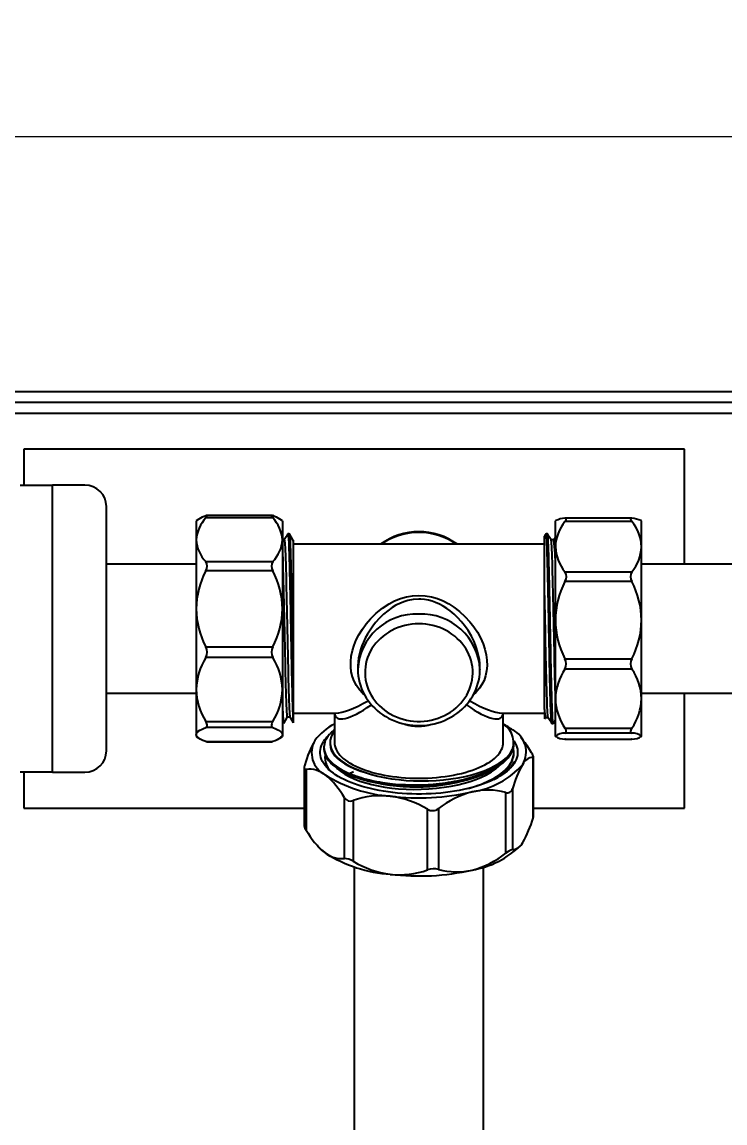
# Model space of a CAD drawing. Header units: millimetres. Extents: x 75 to 2075, y 25 to 1460.
# Drawn here: x 643 to 782.8, y 1035.1 to 1254.1 of the extents above; entities that cross this region are included whole.
import ezdxf

# ---------------------------------------------------------------- set-up
doc = ezdxf.new("R2010")
doc.units = ezdxf.units.MM
doc.header["$LTSCALE"] = 5
doc.styles.add('SLDTEXTSTYLE0', font='TXT', dxfattribs={"width": 0.75})
doc.dimstyles.new('SLDDIMSTYLE1', dxfattribs={"dimtxt": 17.5, "dimasz": 16.51, "dimexe": 0, "dimexo": 0.0625, "dimgap": 4.375, "dimtad": 1, "dimlfac": 0.7, "dimrnd": 1e-09, "dimzin": 12, "dimdsep": 46, "dimtxsty": 'SLDTEXTSTYLE0', "dimsah": 1, "dimcen": 0.09, "dimadec": 0, "dimazin": 3, "dimtfac": 1, "dimtofl": 0, "dimtmove": 0, "dimatfit": 3, "dimfxl": 1, "dimfrac": 2, "dimtolj": 1, "dimtzin": 12, "dimarcsym": 0})

# ---------------------------------------------------------------- blocks, each defined once
blk = doc.blocks.new('_D_5')
at = {"color": 7, "linetype": 'Continuous', "lineweight": 0}
for p, q in [((240.49, 1182.43), (240.49, 1236.29)), ((939.06, 1182.43), (939.06, 1236.29)), ((939.06, 1231.29), (240.49, 1231.29))]:
    blk.add_line(p, q, dxfattribs=at)
at = {"color": 7, "linetype": 'Continuous', "lineweight": 18}
for points in [[(240.49, 1231.29), (257, 1228.75), (257, 1233.83)], [(939.06, 1231.29), (922.55, 1233.83), (922.55, 1228.75)]]:
    blk.add_solid(points, dxfattribs=at)
at = {"color": 7, "linetype": 'Continuous', "lineweight": 18, "insert": (571.4, 1253.85), "char_height": 17.5, "attachment_point": 1, "style": 'SLDTEXTSTYLE0'}
blk.add_mtext('489', dxfattribs=at)

msp = doc.modelspace()

# ---------------------------------------------------------------- linework, layer by layer
at = {"color": 7, "linetype": 'Continuous', "lineweight": 25}
for p, q in [((935.907, 1180.579), (417.632, 1180.579)), ((935.907, 1178.436), (417.632, 1178.436)), ((417.632, 1176.293), (934.775, 1176.293)), ((643.346, 1169.15), (643.346, 1162.007)), ((774.775, 1169.15), (643.346, 1169.15)), ((774.775, 1146.293), (774.775, 1169.15)), ((642.632, 1162.007), (649.06, 1162.007)), ((649.06, 1104.865), (649.06, 1162.007)), ((655.489, 1162.007), (649.06, 1162.007)), ((659.775, 1109.15), (659.775, 1157.722)), ((678.175, 1155.245), (677.632, 1154.865)), ((677.632, 1154.865), (677.632, 1151.117)), ((692.862, 1155.463), (679.545, 1155.463)), ((692.67, 1155.963), (679.736, 1155.963)), ((694.775, 1154.865), (694.237, 1155.241)), ((694.775, 1154.865), (694.775, 1151.117)), ((749.157, 1154.932), (749.06, 1154.865)), ((749.06, 1149.734), (749.06, 1154.865)), ((764.291, 1154.728), (750.973, 1154.728)), ((764.196, 1155.412), (751.064, 1155.412)), ((766.203, 1154.865), (766.107, 1154.932)), ((766.203, 1149.734), (766.203, 1154.865)), ((696.149, 1152.322), (695.866, 1152.322)), ((747.2, 1152.312), (746.916, 1151.82)), ((747.495, 1152.322), (747.212, 1152.322)), ((677.632, 1151.117), (677.632, 1137.377)), ((694.775, 1151.117), (694.775, 1137.377)), ((695.156, 1151.095), (694.775, 1151.095)), ((696.918, 1151.095), (696.864, 1151.095)), ((696.918, 1150.857), (696.918, 1151.094)), ((696.918, 1150.857), (696.918, 1123.546)), ((746.918, 1150.222), (696.918, 1150.222)), ((746.918, 1140.765), (746.918, 1151.823)), ((748.77, 1151.095), (748.21, 1151.095)), ((749.06, 1151.607), (748.758, 1151.084)), ((749.06, 1135.122), (749.06, 1149.734)), ((766.203, 1135.122), (766.203, 1149.734)), ((677.632, 1146.293), (659.775, 1146.293)), ((679.545, 1146.77), (692.862, 1146.77)), ((857.632, 1146.293), (766.203, 1146.293)), ((692.862, 1144.939), (679.545, 1144.939)), ((750.973, 1144.739), (764.291, 1144.739)), ((764.291, 1142.791), (750.973, 1142.791)), ((746.918, 1117.37), (746.918, 1140.765)), ((677.632, 1137.377), (677.632, 1121.329)), ((694.775, 1137.377), (694.775, 1121.329)), ((749.06, 1119.523), (749.06, 1135.122)), ((766.203, 1119.523), (766.203, 1135.122)), ((679.545, 1129.816), (692.862, 1129.816)), ((692.862, 1127.676), (679.545, 1127.676)), ((709.775, 1125.757), (709.775, 1125.303)), ((734.059, 1125.755), (734.057, 1125.801)), ((734.06, 1125.303), (734.06, 1125.755)), ((750.973, 1127.453), (764.291, 1127.453)), ((696.918, 1123.546), (696.918, 1115.065)), ((734.06, 1125.303), (734.06, 1125.257)), ((764.291, 1125.373), (750.973, 1125.373)), ((677.632, 1121.329), (677.632, 1112.373)), ((694.775, 1121.329), (694.775, 1112.373)), ((659.775, 1120.579), (677.632, 1120.579)), ((749.06, 1112.074), (749.06, 1119.523)), ((766.203, 1120.579), (857.632, 1120.579)), ((766.203, 1112.074), (766.203, 1119.523)), ((774.775, 1097.722), (774.775, 1120.579)), ((746.918, 1117.37), (746.918, 1115.503)), ((679.545, 1114.982), (692.862, 1114.982)), ((695.765, 1115.893), (696.332, 1115.893)), ((696.918, 1116.65), (705.402, 1116.65)), ((696.918, 1115.065), (696.918, 1114.696)), ((705.132, 1116.65), (705.132, 1110.768)), ((738.433, 1116.65), (746.918, 1116.65)), ((738.703, 1110.768), (738.703, 1116.65)), ((746.919, 1115.504), (747.082, 1115.788)), ((747.069, 1115.777), (747.636, 1115.777)), ((692.862, 1113.788), (679.545, 1113.788)), ((694.775, 1114.55), (695.015, 1114.55)), ((748.345, 1114.55), (748.629, 1114.55)), ((750.973, 1113.672), (764.291, 1113.672)), ((764.291, 1112.679), (750.973, 1112.679)), ((677.632, 1112.373), (677.632, 1112.007)), ((677.632, 1112.007), (678.175, 1111.627)), ((679.545, 1110.958), (692.862, 1110.958)), ((679.736, 1110.909), (692.67, 1110.909)), ((694.237, 1111.631), (694.775, 1112.007)), ((694.775, 1112.373), (694.775, 1112.007)), ((701.616, 1111.711), (701.255, 1111.22)), ((701.657, 1111.767), (701.612, 1111.713)), ((704.259, 1110.768), (704.259, 1110.465)), ((740.804, 1110.594), (740.804, 1110.768)), ((742.541, 1111.324), (742.179, 1111.767)), ((749.06, 1112.007), (749.06, 1112.074)), ((749.06, 1112.007), (749.157, 1111.939)), ((750.973, 1111.469), (764.291, 1111.469)), ((751.064, 1111.466), (750.973, 1111.469)), ((751.064, 1111.46), (764.196, 1111.46)), ((764.291, 1111.469), (764.196, 1111.463)), ((766.107, 1111.94), (766.203, 1112.007)), ((766.203, 1112.007), (766.203, 1112.074)), ((703.031, 1109.822), (703.031, 1109.566)), ((740.804, 1108.537), (740.804, 1108.794)), ((744.619, 1095.749), (744.619, 1107.824)), ((744.721, 1096.287), (744.721, 1107.926)), ((649.06, 1104.865), (642.632, 1104.865)), ((643.346, 1104.865), (643.346, 1097.722)), ((649.06, 1104.865), (655.489, 1104.865)), ((699.114, 1105.821), (699.114, 1094.182)), ((699.488, 1105.442), (699.488, 1093.367)), ((707.095, 1087.727), (707.095, 1099.802)), ((739.199, 1088.765), (739.199, 1100.84)), ((740.542, 1101.568), (740.542, 1089.493)), ((643.346, 1097.722), (699.114, 1097.722)), ((708.822, 1099.236), (708.822, 1087.161)), ((723.657, 1085.442), (723.657, 1097.517)), ((725.827, 1097.631), (725.827, 1085.556)), ((744.721, 1097.722), (774.775, 1097.722)), ((701.299, 1090.777), (701.657, 1090.339)), ((742.179, 1090.339), (742.223, 1090.393)), ((709.06, 1086.051), (709.06, 1017.741)), ((734.775, 1017.741), (734.775, 1086.051))]:
    msp.add_line(p, q, dxfattribs=at)
at = {"color": 7, "linetype": 'Continuous', "lineweight": 25, "flags": 128}
for points in [[(679.545, 1155.463), (679.671, 1155.62), (679.762, 1155.753), (679.81, 1155.858), (679.813, 1155.928), (679.773, 1155.959), (679.696, 1155.958), (679.545, 1155.914)], [(692.862, 1155.914), (692.736, 1155.953), (692.645, 1155.961), (692.596, 1155.933), (692.594, 1155.867), (692.633, 1155.774), (692.71, 1155.654), (692.862, 1155.463)], [(750.973, 1154.728), (751.099, 1154.911), (751.19, 1155.074), (751.239, 1155.211), (751.242, 1155.314), (751.202, 1155.377), (751.125, 1155.408), (750.973, 1155.403)], [(764.291, 1155.403), (764.164, 1155.411), (764.073, 1155.386), (764.025, 1155.323), (764.022, 1155.224), (764.062, 1155.1), (764.139, 1154.952), (764.291, 1154.728)], [(695.854, 1152.312), (695.499, 1151.698), (695.151, 1151.095)], [(695.866, 1152.317), (695.873, 1152.318), (695.891, 1152.276), (695.91, 1152.182), (695.939, 1151.945), (695.967, 1151.595), (695.996, 1151.134), (696.025, 1150.575), (696.053, 1149.911), (696.08, 1149.145), (696.103, 1148.442), (696.125, 1147.678), (696.145, 1146.957), (696.148, 1146.859), (696.15, 1146.761), (696.153, 1146.662), (696.155, 1146.562), (696.158, 1146.462), (696.16, 1146.36), (696.165, 1146.197), (696.171, 1145.961), (696.177, 1145.7), (696.185, 1145.38), (696.195, 1145.001), (696.206, 1144.558), (696.218, 1144.049), (696.231, 1143.47), (696.246, 1142.817), (696.262, 1142.112), (696.277, 1141.443), (696.29, 1140.815), (696.302, 1140.23), (696.313, 1139.692), (696.323, 1139.204), (696.332, 1138.766), (696.355, 1137.596), (696.377, 1136.41), (696.382, 1136.142), (696.387, 1135.873), (696.392, 1135.604), (696.397, 1135.335), (696.402, 1135.065), (696.407, 1134.794), (696.412, 1134.524), (696.42, 1134.102), (696.43, 1133.557), (696.443, 1132.888), (696.457, 1132.147), (696.474, 1131.298), (696.492, 1130.346), (696.5, 1129.962), (696.506, 1129.641), (696.513, 1129.321), (696.519, 1129.002), (696.526, 1128.684), (696.545, 1127.748), (696.564, 1126.827), (696.583, 1125.923), (696.611, 1124.622), (696.638, 1123.366), (696.665, 1122.162), (696.688, 1121.193), (696.711, 1120.29), (696.731, 1119.552), (696.733, 1119.459), (696.736, 1119.367), (696.738, 1119.276), (696.741, 1119.186), (696.744, 1119.097), (696.746, 1119.009), (696.753, 1118.794), (696.763, 1118.486), (696.775, 1118.093), (696.782, 1117.903), (696.789, 1117.7), (696.796, 1117.488), (696.805, 1117.267), (696.813, 1117.04), (696.823, 1116.807), (696.833, 1116.572), (696.858, 1116.035), (696.88, 1115.617), (696.9, 1115.3), (696.918, 1115.065)], [(696.149, 1152.321), (696.153, 1152.321), (696.16, 1152.313), (696.169, 1152.294), (696.178, 1152.262), (696.188, 1152.211), (696.2, 1152.137), (696.208, 1152.074), (696.227, 1151.892), (696.246, 1151.662), (696.268, 1151.341), (696.289, 1150.959), (696.311, 1150.517), (696.321, 1150.273), (696.327, 1150.147), (696.329, 1150.082), (696.33, 1150.074), (696.33, 1150.069), (696.33, 1150.069), (696.331, 1150.053), (696.335, 1149.941), (696.341, 1149.772), (696.349, 1149.578), (696.357, 1149.334), (696.367, 1149.036), (696.379, 1148.678), (696.391, 1148.254), (696.403, 1147.854), (696.411, 1147.58), (696.433, 1146.781), (696.457, 1145.853), (696.464, 1145.588), (696.471, 1145.313), (696.474, 1145.169), (696.477, 1145.066), (696.48, 1144.931), (696.484, 1144.763), (696.494, 1144.347), (696.507, 1143.8), (696.523, 1143.114), (696.542, 1142.281), (696.553, 1141.768), (696.562, 1141.358), (696.57, 1140.959), (696.579, 1140.57), (696.587, 1140.194), (696.603, 1139.385), (696.618, 1138.646), (696.633, 1137.877), (696.649, 1137.035), (696.665, 1136.185), (696.678, 1135.473), (696.691, 1134.758), (696.7, 1134.271), (696.711, 1133.718), (696.724, 1133.032), (696.739, 1132.214), (696.753, 1131.515), (696.768, 1130.735), (696.787, 1129.789), (696.804, 1128.913), (696.821, 1128.109), (696.836, 1127.374), (696.849, 1126.708), (696.862, 1126.11), (696.877, 1125.415), (696.889, 1124.832), (696.9, 1124.357), (696.906, 1124.07), (696.911, 1123.84), (696.915, 1123.665), (696.918, 1123.546)], [(696.87, 1151.084), (696.516, 1151.698), (696.161, 1152.312)], [(748.345, 1114.551), (748.34, 1114.552), (748.317, 1114.609), (748.295, 1114.743), (748.291, 1114.778), (748.286, 1114.816), (748.282, 1114.857), (748.277, 1114.901), (748.273, 1114.949), (748.269, 1114.998), (748.265, 1115.051), (748.26, 1115.107), (748.253, 1115.198), (748.244, 1115.338), (748.231, 1115.538), (748.215, 1115.814), (748.197, 1116.184), (748.175, 1116.667), (748.153, 1117.195), (748.135, 1117.7), (748.126, 1117.965), (748.117, 1118.213), (748.11, 1118.442), (748.103, 1118.649), (748.098, 1118.833), (748.093, 1118.992), (748.089, 1119.124), (748.08, 1119.436), (748.071, 1119.77), (748.061, 1120.128), (748.051, 1120.511), (748.041, 1120.918), (748.03, 1121.352), (748.019, 1121.813), (748.008, 1122.302), (747.994, 1122.932), (747.978, 1123.623), (747.962, 1124.378), (747.944, 1125.199), (747.925, 1126.087), (747.897, 1127.469), (747.868, 1128.887), (747.839, 1130.332), (747.81, 1131.774), (747.782, 1133.232), (747.755, 1134.698), (747.732, 1135.901), (747.71, 1137.094), (747.69, 1138.131), (747.688, 1138.266), (747.685, 1138.4), (747.682, 1138.534), (747.68, 1138.668), (747.677, 1138.802), (747.675, 1138.936), (747.67, 1139.149), (747.664, 1139.45), (747.658, 1139.778), (747.65, 1140.168), (747.64, 1140.618), (747.629, 1141.127), (747.617, 1141.692), (747.604, 1142.308), (747.589, 1142.973), (747.573, 1143.657), (747.558, 1144.276), (747.545, 1144.832), (747.533, 1145.328), (747.522, 1145.768), (747.512, 1146.154), (747.503, 1146.489), (747.48, 1147.335), (747.458, 1148.124), (747.453, 1148.293), (747.448, 1148.459), (747.443, 1148.622), (747.438, 1148.781), (747.433, 1148.938), (747.428, 1149.091), (747.423, 1149.241), (747.415, 1149.468), (747.405, 1149.75), (747.392, 1150.077), (747.378, 1150.415), (747.361, 1150.77), (747.343, 1151.129), (747.335, 1151.262), (747.329, 1151.368), (747.322, 1151.468), (747.316, 1151.562), (747.31, 1151.652), (747.29, 1151.885), (747.271, 1152.069), (747.252, 1152.203), (747.224, 1152.31), (747.212, 1152.308)], [(748.629, 1114.552), (748.616, 1114.563), (748.598, 1114.623), (748.585, 1114.7), (748.571, 1114.812), (748.569, 1114.829), (748.568, 1114.841), (748.566, 1114.853), (748.565, 1114.867), (748.563, 1114.881), (748.562, 1114.897), (748.549, 1115.034), (748.534, 1115.238), (748.518, 1115.464), (748.501, 1115.759), (748.482, 1116.136), (748.46, 1116.612), (748.437, 1117.2), (748.415, 1117.789), (748.395, 1118.382), (748.379, 1118.888), (748.365, 1119.393), (748.351, 1119.891), (748.338, 1120.379), (748.332, 1120.58), (748.327, 1120.778), (748.323, 1120.973), (748.315, 1121.29), (748.305, 1121.706), (748.296, 1122.099), (748.287, 1122.469), (748.279, 1122.813), (748.265, 1123.444), (748.255, 1123.942), (748.247, 1124.299), (748.243, 1124.505), (748.238, 1124.715), (748.229, 1125.139), (748.219, 1125.623), (748.207, 1126.171), (748.194, 1126.784), (748.18, 1127.464), (748.165, 1128.211), (748.147, 1129.108), (748.128, 1130.015), (748.113, 1130.81), (748.099, 1131.489), (748.088, 1132.048), (748.08, 1132.487), (748.072, 1132.906), (748.056, 1133.769), (748.04, 1134.632), (748.024, 1135.492), (748.008, 1136.348), (747.989, 1137.365), (747.97, 1138.317), (747.95, 1139.348), (747.927, 1140.45), (747.913, 1141.108), (747.895, 1141.955), (747.877, 1142.772), (747.86, 1143.521), (747.844, 1144.204), (747.829, 1144.824), (747.815, 1145.383), (747.794, 1146.226), (747.776, 1146.909), (747.761, 1147.449), (747.749, 1147.858), (747.744, 1148.048), (747.734, 1148.383), (747.723, 1148.714), (747.713, 1149.039), (747.702, 1149.358), (747.691, 1149.669), (747.679, 1149.971), (747.651, 1150.63), (747.621, 1151.211), (747.59, 1151.692), (747.579, 1151.831), (747.564, 1151.99), (747.55, 1152.107), (747.538, 1152.191), (747.527, 1152.248), (747.515, 1152.292), (747.506, 1152.314), (747.499, 1152.321), (747.495, 1152.322), (747.495, 1152.322)], [(748.216, 1151.084), (747.862, 1151.698), (747.507, 1152.312)], [(695.156, 1151.093), (695.187, 1151.034), (695.219, 1150.84), (695.249, 1150.534), (695.28, 1150.111), (695.31, 1149.575), (695.34, 1148.935), (695.369, 1148.199), (695.398, 1147.324), (695.428, 1146.346), (695.459, 1145.259), (695.491, 1144.073), (695.523, 1142.8), (695.556, 1141.452), (695.586, 1140.128), (695.616, 1138.767), (695.645, 1137.382), (695.673, 1135.988), (695.701, 1134.583), (695.731, 1133.066), (695.763, 1131.536), (695.795, 1130.01), (695.828, 1128.506), (695.86, 1127.042), (695.892, 1125.633), (695.921, 1124.369), (695.949, 1123.178), (695.977, 1122.064), (696.006, 1121.011), (696.035, 1120.029), (696.067, 1119.074), (696.1, 1118.227), (696.132, 1117.497), (696.165, 1116.892), (696.196, 1116.417), (696.226, 1116.08), (696.255, 1115.869), (696.284, 1115.78), (696.294, 1115.791)], [(696.87, 1151.068), (696.888, 1151.034), (696.918, 1150.857)], [(749.06, 1120.748), (749.042, 1121.39), (749.012, 1122.532), (748.983, 1123.749), (748.952, 1125.054), (748.922, 1126.354), (748.892, 1127.71), (748.861, 1129.109), (748.831, 1130.536), (748.801, 1131.978), (748.769, 1133.506), (748.739, 1135.016), (748.71, 1136.499), (748.68, 1137.975), (748.648, 1139.435), (748.616, 1140.86), (748.586, 1142.157), (748.555, 1143.395), (748.525, 1144.562), (748.495, 1145.646), (748.466, 1146.639), (748.437, 1147.586), (748.407, 1148.434), (748.376, 1149.182), (748.344, 1149.817), (748.312, 1150.331), (748.279, 1150.716), (748.249, 1150.957), (748.219, 1151.079), (748.216, 1151.079)], [(694.775, 1148.894), (694.802, 1148.199), (694.831, 1147.324), (694.861, 1146.346), (694.892, 1145.259), (694.924, 1144.073), (694.956, 1142.8), (694.989, 1141.452), (695.019, 1140.128), (695.049, 1138.767), (695.078, 1137.382), (695.106, 1135.988), (695.134, 1134.583), (695.164, 1133.066), (695.196, 1131.536), (695.228, 1130.01), (695.261, 1128.506), (695.293, 1127.042), (695.325, 1125.633), (695.354, 1124.369), (695.382, 1123.178), (695.41, 1122.064), (695.439, 1121.011), (695.468, 1120.029), (695.5, 1119.078), (695.532, 1118.234), (695.565, 1117.505), (695.597, 1116.901), (695.628, 1116.426), (695.659, 1116.082), (695.686, 1115.877), (695.715, 1115.783), (695.737, 1115.799)], [(711.055, 1120.323), (710.78, 1120.551), (710.078, 1121.3), (709.479, 1122.143), (709.047, 1122.96), (708.71, 1123.857), (708.478, 1124.822), (708.361, 1125.839), (708.362, 1126.898), (708.481, 1127.987), (708.713, 1129.081), (709.047, 1130.154), (709.478, 1131.212), (709.995, 1132.237), (710.676, 1133.356), (711.448, 1134.418), (712.298, 1135.413), (713.434, 1136.529), (714.673, 1137.528), (716.001, 1138.39), (717.096, 1138.956), (718.242, 1139.419), (719.43, 1139.765), (720.664, 1139.981), (721.918, 1140.055), (723.179, 1139.979), (724.426, 1139.758), (725.634, 1139.405), (726.762, 1138.946), (727.844, 1138.385), (728.872, 1137.734), (730.018, 1136.86), (731.086, 1135.882), (732.066, 1134.814), (732.852, 1133.8), (733.559, 1132.724), (734.173, 1131.601), (734.682, 1130.44), (735.048, 1129.346), (735.31, 1128.239), (735.457, 1127.142), (735.483, 1126.069), (735.391, 1125.031), (735.182, 1124.049), (734.872, 1123.154), (734.463, 1122.326), (733.969, 1121.57), (733.252, 1120.742), (732.777, 1120.325)], [(734.057, 1125.801), (734.032, 1126.518), (733.945, 1127.307), (733.802, 1128.104), (733.597, 1128.927), (733.338, 1129.745), (732.893, 1130.865), (732.359, 1131.952), (731.718, 1133.039), (730.997, 1134.071), (730.358, 1134.865), (729.673, 1135.615), (728.929, 1136.329), (728.14, 1136.988), (727.468, 1137.476), (726.766, 1137.921), (726.02, 1138.323), (725.243, 1138.668), (724.542, 1138.915), (723.822, 1139.109), (723.061, 1139.246), (722.29, 1139.315), (721.918, 1139.323), (720.805, 1139.25), (719.692, 1139.03), (718.892, 1138.781), (718.12, 1138.467), (717.356, 1138.084), (716.624, 1137.646), (715.726, 1137.011), (714.88, 1136.305), (714.067, 1135.516), (713.31, 1134.667), (712.736, 1133.935), (712.202, 1133.169), (711.702, 1132.357), (711.25, 1131.517), (710.899, 1130.768), (710.59, 1130.004), (710.321, 1129.211), (710.103, 1128.411), (709.94, 1127.62), (709.831, 1126.833), (709.779, 1126.033), (709.782, 1125.757)], [(747.636, 1115.797), (747.623, 1115.791), (747.589, 1115.941), (747.555, 1116.255), (747.52, 1116.735), (747.492, 1117.218), (747.464, 1117.796), (747.436, 1118.466), (747.404, 1119.342), (747.372, 1120.321), (747.341, 1121.39), (747.311, 1122.532), (747.282, 1123.749), (747.251, 1125.054), (747.221, 1126.354), (747.191, 1127.71), (747.16, 1129.109), (747.13, 1130.536), (747.1, 1131.978), (747.068, 1133.506), (747.038, 1135.016), (747.009, 1136.499), (746.979, 1137.975), (746.947, 1139.435), (746.918, 1140.765)], [(721.918, 1134.415), (721.209, 1134.394), (720.504, 1134.33), (719.806, 1134.224), (719.116, 1134.077), (718.439, 1133.889), (717.776, 1133.66), (717.132, 1133.392), (716.509, 1133.087), (715.91, 1132.744), (715.337, 1132.366), (714.792, 1131.955), (714.279, 1131.513), (713.799, 1131.04), (713.355, 1130.54), (712.948, 1130.014), (712.58, 1129.464), (712.253, 1128.895), (711.969, 1128.306), (711.728, 1127.702), (711.531, 1127.085), (711.38, 1126.457), (711.275, 1125.822), (711.216, 1125.182), (711.205, 1124.539), (711.24, 1123.898), (711.322, 1123.26), (711.45, 1122.628), (711.624, 1122.005), (711.843, 1121.394), (712.106, 1120.798), (712.412, 1120.218), (712.759, 1119.658), (713.147, 1119.121), (713.572, 1118.607), (714.035, 1118.12), (714.532, 1117.662), (715.061, 1117.235), (715.62, 1116.841), (716.206, 1116.48), (716.818, 1116.156), (717.452, 1115.869), (718.105, 1115.621), (718.776, 1115.412), (719.459, 1115.244), (720.154, 1115.118), (720.856, 1115.033), (721.563, 1114.991), (722.272, 1114.991), (722.979, 1115.033), (723.681, 1115.118), (724.376, 1115.244), (725.06, 1115.412), (725.73, 1115.621), (726.383, 1115.869), (727.017, 1116.156), (727.629, 1116.48), (728.215, 1116.841), (728.774, 1117.235), (729.303, 1117.662), (729.8, 1118.12), (730.263, 1118.607), (730.689, 1119.121), (731.076, 1119.658), (731.424, 1120.218), (731.729, 1120.798), (731.992, 1121.394), (732.211, 1122.005), (732.385, 1122.628), (732.513, 1123.26), (732.595, 1123.898), (732.63, 1124.539), (732.619, 1125.182), (732.56, 1125.822), (732.455, 1126.457), (732.304, 1127.085), (732.107, 1127.702), (731.866, 1128.306), (731.582, 1128.895), (731.255, 1129.464), (730.887, 1130.014), (730.48, 1130.54), (730.036, 1131.04), (729.556, 1131.513), (729.043, 1131.955), (728.498, 1132.366), (727.925, 1132.744), (727.326, 1133.087), (726.703, 1133.392), (726.059, 1133.66), (725.396, 1133.889), (724.719, 1134.077), (724.03, 1134.224), (723.331, 1134.33), (722.626, 1134.394), (721.918, 1134.415)], [(709.776, 1125.287), (709.794, 1124.677), (709.855, 1124.023), (709.958, 1123.374), (710.102, 1122.732), (710.287, 1122.099), (710.512, 1121.477), (710.777, 1120.867), (711.08, 1120.274), (711.421, 1119.697), (711.799, 1119.14), (712.211, 1118.604), (712.658, 1118.092), (713.136, 1117.604), (713.646, 1117.143), (714.184, 1116.71), (714.749, 1116.307), (715.339, 1115.935), (715.952, 1115.595), (716.587, 1115.289), (717.239, 1115.019), (717.908, 1114.783), (718.592, 1114.585), (719.287, 1114.424), (719.991, 1114.3), (720.702, 1114.215), (721.417, 1114.169), (722.134, 1114.161), (722.85, 1114.192), (723.564, 1114.262), (724.271, 1114.37), (724.971, 1114.517), (725.66, 1114.701), (726.336, 1114.922), (726.996, 1115.18), (727.639, 1115.473), (728.262, 1115.8), (728.863, 1116.16), (729.439, 1116.553), (729.99, 1116.976), (730.512, 1117.428), (731.003, 1117.908), (731.463, 1118.413), (731.89, 1118.942), (732.282, 1119.494), (732.637, 1120.065), (732.955, 1120.655), (733.234, 1121.261), (733.474, 1121.88), (733.674, 1122.511), (733.832, 1123.152), (733.95, 1123.8), (734.025, 1124.453), (734.059, 1125.108), (734.057, 1125.255)], [(694.775, 1118.594), (694.787, 1118.219), (694.802, 1117.779), (694.819, 1117.299), (694.836, 1116.877), (694.851, 1116.525), (694.864, 1116.223), (694.877, 1115.966), (694.896, 1115.607), (694.899, 1115.568), (694.901, 1115.53), (694.903, 1115.494), (694.905, 1115.46), (694.907, 1115.427), (694.91, 1115.395), (694.912, 1115.356), (694.917, 1115.286), (694.923, 1115.189), (694.932, 1115.07), (694.943, 1114.948), (694.955, 1114.824), (694.969, 1114.709), (694.985, 1114.616), (694.991, 1114.592), (694.995, 1114.58), (694.999, 1114.57), (695.002, 1114.562), (695.006, 1114.555), (695.01, 1114.551), (695.014, 1114.55), (695.015, 1114.55)], [(679.545, 1113.788), (679.671, 1113.859), (679.762, 1113.965), (679.81, 1114.109), (679.813, 1114.286), (679.773, 1114.478), (679.696, 1114.687), (679.545, 1114.982)], [(692.862, 1114.982), (692.736, 1114.743), (692.645, 1114.516), (692.596, 1114.307), (692.594, 1114.126), (692.633, 1113.987), (692.71, 1113.881), (692.862, 1113.788)], [(695.027, 1114.56), (695.382, 1115.174), (695.736, 1115.788)], [(696.294, 1115.778), (696.648, 1115.164), (696.917, 1114.7)], [(747.641, 1115.778), (747.996, 1115.165), (748.35, 1114.551)], [(748.641, 1114.56), (748.996, 1115.174), (749.06, 1115.286)], [(677.632, 1112.373), (677.658, 1112.535), (677.735, 1112.697), (677.865, 1112.86), (678.043, 1113.021), (678.326, 1113.217), (678.673, 1113.41), (679.083, 1113.601), (679.545, 1113.788)], [(692.862, 1113.788), (693.481, 1113.531), (693.998, 1113.266), (694.404, 1112.988), (694.667, 1112.703), (694.748, 1112.539), (694.775, 1112.373)], [(705.132, 1113.318), (705.027, 1113.236), (704.841, 1113.082), (704.681, 1112.943), (704.546, 1112.819), (704.434, 1112.71), (704.341, 1112.617), (704.267, 1112.54), (704.105, 1112.362), (703.948, 1112.174), (703.797, 1111.977), (703.655, 1111.77), (703.522, 1111.554), (703.401, 1111.328), (703.293, 1111.092), (703.201, 1110.847), (703.114, 1110.538), (703.055, 1110.207), (703.031, 1109.854), (703.05, 1109.481), (703.119, 1109.088), (703.318, 1108.497), (703.631, 1107.914), (704.056, 1107.344), (704.581, 1106.799), (705.212, 1106.269), (705.946, 1105.758), (706.623, 1105.356), (707.363, 1104.974), (708.064, 1104.654), (708.159, 1104.613), (708.254, 1104.573), (708.351, 1104.533), (708.448, 1104.493), (708.546, 1104.454), (708.645, 1104.415), (708.805, 1104.353), (709.035, 1104.266), (709.29, 1104.174), (709.603, 1104.065), (709.974, 1103.943), (710.408, 1103.807), (710.908, 1103.662), (711.478, 1103.508), (712.12, 1103.35), (712.815, 1103.195), (713.475, 1103.062), (714.096, 1102.949), (714.674, 1102.854), (715.207, 1102.775), (715.692, 1102.709), (716.126, 1102.656), (717.287, 1102.536), (718.467, 1102.447), (718.701, 1102.434), (718.935, 1102.421), (719.169, 1102.41), (719.404, 1102.4), (719.64, 1102.391), (719.875, 1102.384), (720.111, 1102.377), (720.348, 1102.372), (720.575, 1102.369), (720.927, 1102.365), (721.402, 1102.366), (721.971, 1102.372), (722.384, 1102.382), (722.796, 1102.395), (723.766, 1102.442), (724.73, 1102.51), (725.353, 1102.565), (725.972, 1102.629), (726.586, 1102.701), (727.195, 1102.783), (727.799, 1102.873), (728.395, 1102.971), (728.985, 1103.078), (729.548, 1103.189), (730.145, 1103.317), (730.772, 1103.464), (731.426, 1103.63), (732.103, 1103.818), (732.8, 1104.029), (733.789, 1104.365), (734.712, 1104.721), (735.47, 1105.051), (735.565, 1105.095), (735.659, 1105.139), (735.753, 1105.184), (735.846, 1105.229), (735.937, 1105.273), (736.028, 1105.319), (736.249, 1105.431), (736.567, 1105.6), (736.973, 1105.83), (737.171, 1105.948), (737.381, 1106.078), (737.601, 1106.221), (737.831, 1106.376), (738.069, 1106.545), (738.311, 1106.727), (738.558, 1106.924), (739.125, 1107.431), (739.571, 1107.903), (739.913, 1108.335), (740.17, 1108.721), (740.17, 1108.721)], [(705.132, 1113.073), (704.76, 1112.527), (704.469, 1111.91), (704.302, 1111.285), (704.261, 1110.659), (704.346, 1110.033), (704.556, 1109.41), (704.889, 1108.797), (705.342, 1108.2), (705.913, 1107.622), (706.601, 1107.063), (707.396, 1106.531), (708.291, 1106.031), (709.21, 1105.597), (710.209, 1105.193), (711.277, 1104.825)], [(750.973, 1112.679), (751.099, 1112.719), (751.19, 1112.793), (751.239, 1112.905), (751.242, 1113.052), (751.202, 1113.217), (751.125, 1113.404), (750.973, 1113.672)], [(764.291, 1113.672), (764.164, 1113.454), (764.073, 1113.251), (764.025, 1113.07), (764.022, 1112.919), (764.062, 1112.81), (764.139, 1112.733), (764.291, 1112.679)], [(679.545, 1110.958), (678.926, 1111.215), (678.408, 1111.48), (678.002, 1111.758), (677.739, 1112.042), (677.659, 1112.207), (677.632, 1112.373)], [(679.736, 1110.913), (679.696, 1110.913), (679.545, 1110.958)], [(692.862, 1110.958), (692.736, 1110.918), (692.67, 1110.913)], [(694.775, 1112.373), (694.749, 1112.211), (694.671, 1112.049), (694.542, 1111.886), (694.364, 1111.725), (694.08, 1111.529), (693.734, 1111.336), (693.324, 1111.145), (692.862, 1110.958)], [(740.784, 1111.13), (740.839, 1111.049), (741.075, 1110.654), (741.265, 1110.256), (741.408, 1109.854), (741.505, 1109.449), (741.554, 1109.043), (741.555, 1108.637), (741.51, 1108.23), (741.417, 1107.826), (741.277, 1107.423), (741.091, 1107.024), (740.858, 1106.63), (740.58, 1106.241), (740.257, 1105.857), (739.889, 1105.482), (739.479, 1105.114), (739.026, 1104.755), (738.532, 1104.406), (737.998, 1104.067), (737.425, 1103.74), (736.814, 1103.425), (736.168, 1103.124), (735.488, 1102.836), (734.774, 1102.562), (734.03, 1102.303), (733.257, 1102.061), (732.456, 1101.834), (731.63, 1101.624), (730.781, 1101.432), (729.91, 1101.258), (729.02, 1101.101), (728.113, 1100.964), (727.19, 1100.845), (726.256, 1100.746), (725.31, 1100.665), (724.357, 1100.605), (723.398, 1100.565), (722.435, 1100.544), (721.471, 1100.543), (720.508, 1100.562), (719.548, 1100.601), (718.594, 1100.66), (717.648, 1100.739), (716.713, 1100.837), (715.789, 1100.954), (714.881, 1101.091), (713.99, 1101.246), (713.117, 1101.419), (712.266, 1101.61), (711.438, 1101.818), (710.636, 1102.044), (709.86, 1102.285), (709.114, 1102.543), (708.399, 1102.815), (707.716, 1103.102), (707.067, 1103.403), (706.454, 1103.717), (705.878, 1104.043), (705.341, 1104.38), (704.844, 1104.729), (704.388, 1105.087), (703.974, 1105.454), (703.604, 1105.83), (703.277, 1106.212), (702.996, 1106.601), (702.76, 1106.995), (702.57, 1107.394), (702.427, 1107.796), (702.331, 1108.201), (702.282, 1108.607), (702.28, 1109.013), (702.325, 1109.42), (702.418, 1109.824), (702.558, 1110.227), (702.744, 1110.625), (702.977, 1111.02)], [(703.032, 1109.566), (703.037, 1109.372), (703.065, 1109.111), (703.126, 1108.801), (703.203, 1108.537), (703.315, 1108.247), (703.469, 1107.931), (703.674, 1107.592), (703.939, 1107.229), (704.268, 1106.852), (704.553, 1106.568), (704.835, 1106.315), (705.234, 1105.995), (705.588, 1105.738), (705.88, 1105.543), (706.028, 1105.449), (706.236, 1105.321), (706.451, 1105.196), (706.672, 1105.072), (706.899, 1104.95), (707.437, 1104.681), (708.005, 1104.422), (708.544, 1104.198), (709.109, 1103.982), (709.762, 1103.755), (710.287, 1103.587), (710.862, 1103.418), (711.604, 1103.219), (712.404, 1103.027), (713.095, 1102.88), (713.668, 1102.769), (714.113, 1102.689), (714.515, 1102.622), (715.314, 1102.503), (716.18, 1102.392), (717.008, 1102.305), (717.796, 1102.237), (718.148, 1102.211), (718.725, 1102.175), (719.281, 1102.148), (719.791, 1102.129), (720.253, 1102.117), (720.667, 1102.111), (721.014, 1102.108), (721.317, 1102.108), (721.576, 1102.11), (721.792, 1102.112), (721.995, 1102.116), (722.648, 1102.133), (723.418, 1102.166), (724.305, 1102.22), (725.303, 1102.303), (726.407, 1102.423), (727.137, 1102.518), (727.795, 1102.615), (728.381, 1102.712), (728.897, 1102.805), (729.345, 1102.891), (729.726, 1102.969), (730.042, 1103.037), (730.33, 1103.102), (730.534, 1103.149), (730.734, 1103.197), (730.932, 1103.246), (731.13, 1103.295), (731.326, 1103.346), (731.521, 1103.398), (731.715, 1103.45), (732.608, 1103.711), (733.376, 1103.962), (734.116, 1104.229), (735.199, 1104.672), (736.197, 1105.147), (737.107, 1105.652), (737.937, 1106.193), (738.669, 1106.76), (739.299, 1107.349), (739.656, 1107.746), (739.951, 1108.13), (740.19, 1108.498), (740.38, 1108.849), (740.527, 1109.181), (740.639, 1109.502), (740.722, 1109.821), (740.776, 1110.139), (740.801, 1110.454), (740.801, 1110.594)], [(704.26, 1110.465), (704.259, 1110.455), (704.32, 1109.872), (704.501, 1109.291), (704.801, 1108.716), (705.218, 1108.154), (705.746, 1107.611), (706.421, 1107.06), (707.202, 1106.542), (708.08, 1106.058), (709.07, 1105.603), (710.166, 1105.182), (711.277, 1104.825)], [(705.132, 1110.768), (705.145, 1110.488), (705.203, 1110.115), (705.308, 1109.744), (705.46, 1109.375), (705.657, 1109.011), (705.899, 1108.652), (706.187, 1108.298), (706.518, 1107.951), (706.892, 1107.613), (707.307, 1107.282), (707.764, 1106.962), (708.26, 1106.652), (708.794, 1106.354), (709.365, 1106.068), (709.97, 1105.795), (710.609, 1105.536), (711.28, 1105.292), (711.98, 1105.063), (712.707, 1104.85), (713.461, 1104.653), (714.238, 1104.473), (715.036, 1104.311), (715.854, 1104.167), (716.688, 1104.041), (717.537, 1103.934), (718.399, 1103.846), (719.27, 1103.777), (720.148, 1103.728), (721.032, 1103.699), (721.918, 1103.689)], [(721.918, 1103.689), (722.803, 1103.699), (723.687, 1103.728), (724.565, 1103.777), (725.436, 1103.846), (726.298, 1103.934), (727.147, 1104.041), (727.981, 1104.167), (728.799, 1104.311), (729.597, 1104.473), (730.374, 1104.653), (731.128, 1104.85), (731.856, 1105.063), (732.556, 1105.292), (733.226, 1105.536), (733.865, 1105.795), (734.471, 1106.068), (735.041, 1106.354), (735.575, 1106.652), (736.071, 1106.962), (736.528, 1107.282), (736.944, 1107.613), (737.317, 1107.951), (737.648, 1108.298), (737.936, 1108.652), (738.178, 1109.011), (738.375, 1109.375), (738.527, 1109.744), (738.632, 1110.115), (738.69, 1110.488), (738.703, 1110.768)], [(711.277, 1104.825), (712.49, 1104.444), (713.776, 1104.107), (715.105, 1103.823), (716.492, 1103.586), (717.92, 1103.399), (719.375, 1103.263), (720.853, 1103.18), (722.347, 1103.147), (723.843, 1103.166), (725.325, 1103.236), (726.827, 1103.362), (728.305, 1103.541), (729.742, 1103.772), (731.122, 1104.052), (732.441, 1104.38), (733.694, 1104.754), (734.871, 1105.171), (735.959, 1105.625), (736.972, 1106.126), (737.886, 1106.662), (738.691, 1107.227), (739.379, 1107.818), (739.807, 1108.264), (740.17, 1108.721)], [(731.646, 1101.638), (731.968, 1101.722), (733.146, 1102.086), (733.717, 1102.283), (734.194, 1102.459), (734.521, 1102.587), (734.924, 1102.753), (735.394, 1102.96), (735.923, 1103.21), (736.501, 1103.508), (737.113, 1103.857), (737.74, 1104.257), (738.28, 1104.646), (738.717, 1105.001), (739.066, 1105.317), (739.367, 1105.621), (739.589, 1105.868), (739.744, 1106.056), (739.827, 1106.162), (739.914, 1106.28), (740, 1106.402), (740.084, 1106.527), (740.165, 1106.657), (740.243, 1106.79), (740.439, 1107.173), (740.602, 1107.584), (740.703, 1107.94), (740.771, 1108.304), (740.802, 1108.689), (740.797, 1109.027), (740.764, 1109.331), (740.724, 1109.556), (740.689, 1109.696)], [(744.619, 1107.824), (744.683, 1107.834), (744.717, 1107.883), (744.715, 1107.976), (744.676, 1108.111), (744.607, 1108.272), (744.51, 1108.46), (744.347, 1108.739)], [(699.217, 1106.357), (699.152, 1106.118), (699.118, 1105.905), (699.12, 1105.724), (699.159, 1105.583), (699.228, 1105.495), (699.325, 1105.447), (699.488, 1105.442)], [(705.519, 1105.788), (705.746, 1105.555), (706.421, 1105.004), (707.202, 1104.486), (708.08, 1104.002), (709.07, 1103.547), (710.166, 1103.126), (711.36, 1102.744), (712.564, 1102.424), (713.833, 1102.148), (715.153, 1101.917), (716.51, 1101.734), (717.889, 1101.599), (719.361, 1101.507), (720.858, 1101.469), (722.381, 1101.487), (723.915, 1101.561), (725.442, 1101.692), (726.944, 1101.88), (728.322, 1102.106), (729.649, 1102.378), (730.913, 1102.691), (732.103, 1103.042), (733.223, 1103.43), (734.346, 1103.888), (735.387, 1104.391), (736.333, 1104.935), (737.171, 1105.513), (737.891, 1106.119), (738.026, 1106.262)], [(708.922, 1104.982), (707.935, 1104.52), (707.87, 1104.484)], [(737.679, 1103.885), (737.891, 1104.063), (738.012, 1104.191)], [(710.21, 1103.611), (710.573, 1103.498), (710.937, 1103.385)], [(731.902, 1103.493), (732.266, 1103.606), (732.584, 1103.704)]]:
    msp.add_lwpolyline(points, dxfattribs=at)
at = {"color": 7, "linetype": 'Continuous', "lineweight": 25}
for centre, radius, start, end in [((655.489, 1157.722), 4.286, 0, 90), ((684.643, 1150.625), 7.028, 136.50126, 175.99047), ((681.241, 1150.789), 5.398, 108.3138, 124.52563), ((690.977, 1150.366), 5.86, 56.22793, 71.23673), ((687.756, 1150.622), 7.036, 4.03359, 43.47468), ((757.405, 1149.401), 8.352, 140.37004, 177.7198), ((751.225, 1150.714), 4.697, 93.06916, 116.10044), ((763.741, 1149.565), 5.864, 66.21762, 84.626), ((757.853, 1149.399), 8.357, 2.29226, 39.6179), ((721.918, 1139.771), 12.951, 53.79667, 126.20333), ((721.918, 1139.498), 13.092, 54.9986, 125.0014), ((684.362, 1151.485), 6.74, 183.12973, 224.37854), ((688.049, 1151.482), 6.735, 315.60539, 356.88634), ((709.718, 1146.277), 39.346, 359.16315, 7.01215), ((757.711, 1150.183), 8.662, 182.97356, 218.93659), ((757.561, 1150.18), 8.654, 321.04512, 357.04472), ((678.196, 1145.854), 1.63, 325.80979, 34.19021), ((694.303, 1145.854), 1.707, 147.55215, 212.44785), ((694.615, 1137.104), 16.986, 152.53097, 179.07697), ((677.776, 1137.1), 17.001, 0.93517, 27.4569), ((749.414, 1143.765), 1.838, 328.00131, 31.99869), ((765.931, 1143.765), 1.908, 149.30151, 210.69849), ((766.481, 1134.85), 17.423, 152.88516, 179.10459), ((748.767, 1134.846), 17.438, 0.90727, 27.10299), ((694.63, 1137.655), 17.001, 180.93517, 207.4569), ((677.791, 1137.651), 16.986, 332.53097, 359.07697), ((721.36, 1124.727), 11.599, 87.24702, 177.22783), ((722.474, 1124.726), 11.601, 2.85123, 92.75025), ((766.497, 1135.398), 17.438, 180.90727, 207.10299), ((748.782, 1135.394), 17.423, 332.88516, 359.10459), ((677.559, 1128.746), 2.256, 331.6886, 28.3114), ((694.807, 1128.746), 2.22, 151.18986, 208.81014), ((690.407, 1120.941), 12.781, 148.19872, 178.26012), ((681.991, 1120.938), 12.79, 1.75108, 31.79008), ((749.096, 1126.413), 2.146, 331.01532, 28.98468), ((766.108, 1126.413), 2.094, 150.22913, 209.77087), ((760.204, 1119.118), 11.151, 145.87372, 177.91775), ((755.051, 1119.115), 11.16, 2.0955, 34.11303), ((690.085, 1121.62), 12.456, 181.33843, 212.20273), ((682.328, 1121.618), 12.45, 327.79, 358.66884), ((759.893, 1119.827), 10.837, 181.60574, 214.60279), ((755.376, 1119.825), 10.832, 325.38857, 358.4029), ((754.809, 1117.331), 7.892, 179.71555, 191.26188), ((709.677, 1105.032), 10.45, 115.7783, 143.69462), ((721.87, 1122.741), 8.724, 251.65625, 287.17671), ((731.775, 1101.3), 14.857, 53.8306, 62.2039), ((736.55, 1110.827), 4.188, 329.81465, 59.05896), ((738.355, 1108.91), 4.899, 329.58899, 63.4703), ((750.849, 1109.747), 2.935, 87.57352, 127.54635), ((764.407, 1109.724), 2.958, 52.61408, 92.26604), ((718.863, 1100.98), 20.369, 149.81997, 164.69278), ((705.48, 1108.74), 4.899, 149.58899, 243.4703), ((708.372, 1107.446), 6.472, 134.34528, 146.47229), ((726.713, 1098.256), 20.515, 30.73051, 39.54391), ((750.856, 1114.424), 2.958, 232.61408, 272.26604), ((764.415, 1114.401), 2.935, 267.57352, 307.54635), ((655.489, 1109.15), 4.286, 270, 0), ((706.915, 1107.775), 3.669, 171.4469, 236.14289), ((734.31, 1109.508), 6.566, 292.68618, 351.49402), ((730.034, 1117.55), 16.765, 278.50328, 318.44764), ((735.48, 1109.848), 6.192, 306.15348, 332.77081), ((733.967, 1111.153), 8.148, 309.93613, 329.47279), ((760.217, 1096.178), 20.4, 149.83148, 164.68127), ((744.685, 1105.539), 2.286, 91.67251, 157.05715), ((700.099, 1100.375), 5.104, 51.27326, 96.8704), ((718.238, 1128.071), 28.031, 237.77889, 265.91182), ((693.113, 1091.99), 16.016, 29.19369, 50.54345), ((721.24, 1139.624), 37.668, 254.14158, 286.4366), ((708.287, 1100.522), 1.392, 211.11682, 292.57389), ((714.448, 1083.411), 16.795, 83.87793, 109.57255), ((721.882, 1147.801), 48.023, 263.25267, 282.79029), ((713.519, 1080.429), 19.869, 59.31955, 82.1301), ((737.258, 1083.101), 18.489, 104.87217, 128.19289), ((735.603, 1087.89), 13.44, 74.47804, 103.29057), ((739.542, 1101.81), 1.029, 250.58111, 346.36981), ((724.658, 1099.158), 1.922, 238.6031, 307.43986), ((723.406, 1101.783), 22.054, 330.39092, 344.12183), ((743.274, 1096.274), 1.443, 338.66762, 0.52059), ((701.042, 1094.565), 1.962, 191.26392, 217.63462), ((713.47, 1101.179), 16.016, 209.19369, 230.54345), ((740.387, 1091.906), 2.418, 273.65741, 335.07225), ((708.592, 1096.131), 9.036, 219.86706, 234.08646), ((706.485, 1092.794), 5.104, 231.27326, 276.8704), ((718.238, 1112.527), 28.031, 237.77889, 265.91182), ((729.702, 1102.92), 17.718, 279.12709, 314.75927), ((727.768, 1103.295), 18.489, 284.87217, 308.19289), ((741.438, 1086.239), 3.375, 105.40097, 131.54995), ((707.035, 1084.628), 3.099, 54.80239, 88.88832), ((718.802, 1103.797), 19.399, 239.03969, 262.40996), ((718.002, 1101.511), 17.035, 264.06212, 289.38835), ((721.882, 1132.257), 48.023, 263.25267, 282.79029), ((724.939, 1081.772), 3.888, 76.79334, 109.24962), ((729.423, 1098.506), 13.44, 254.47804, 283.29057)]:
    msp.add_arc(centre, radius, start, end, dxfattribs=at)
for major_axis, ratio, start_param, end_param in [((16.392, 17.652), 0.2047697, 2.9646398, 3.8972889), ((17.856, 16.318), 0.2203701, 3.378213, 3.9255119), ((-16.392, 17.652), 0.2047697, 2.3858073, 3.3185455), ((17.856, -16.318), 0.2203701, 5.4991906, 6.046565), ((17.856, 16.318), 0.2203701, 3.3766152, 3.378213), ((17.856, -16.318), 0.2203701, 6.046565, 6.0488687)]:
    msp.add_ellipse((721.918, 1133.436), major_axis=major_axis, ratio=ratio, start_param=start_param, end_param=end_param, dxfattribs=at)

# ---------------------------------------------------------------- dimensions: what is measured, and where the dimension line sits
at = {"color": 7, "linetype": 'Continuous', "lineweight": 18}
dim = msp.add_linear_dim(base=(240.489, 1231.293), p1=(939.06, 1177.426), p2=(240.489, 1177.426), dimstyle='SLDDIMSTYLE1', dxfattribs=at)
dim.commit()
dim.dimension.update_dxf_attribs({"geometry": '_D_5', "text_midpoint": (590.794, 1231.293), "dimtype": 160})

doc.saveas('drawing.dxf')
